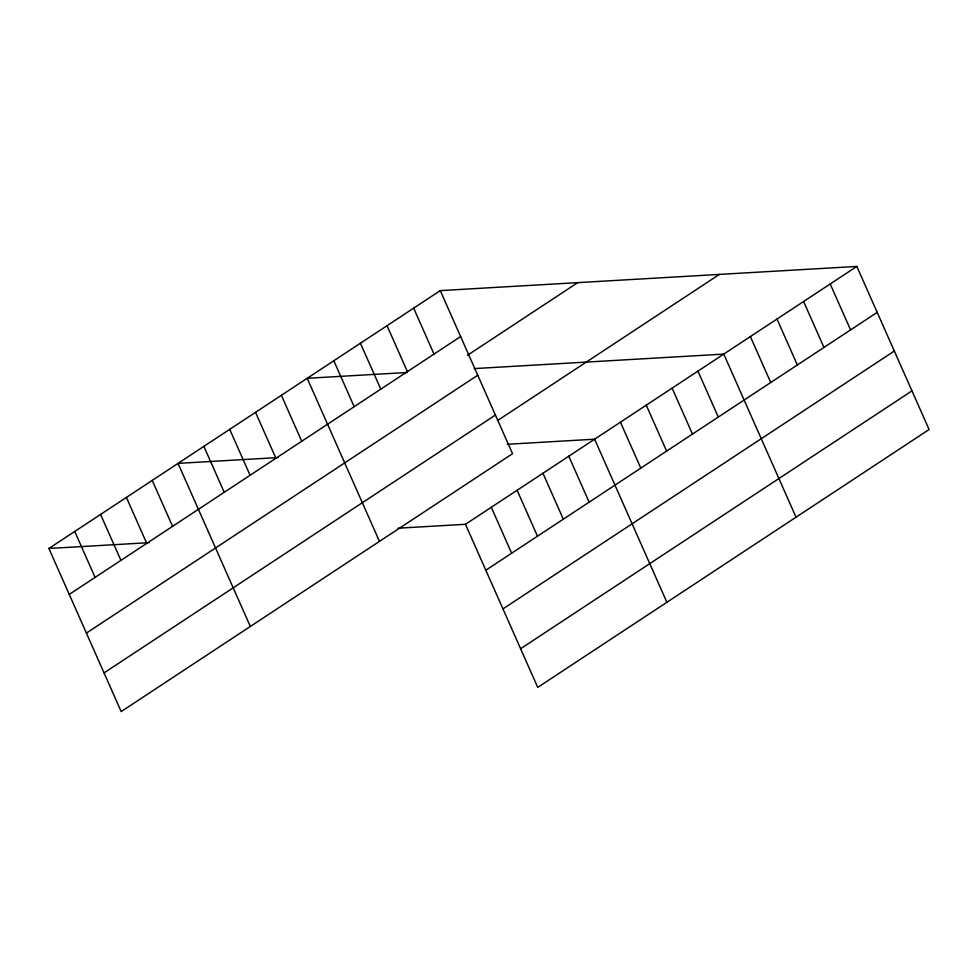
<?xml version="1.0" encoding="UTF-8"?>
<svg xmlns="http://www.w3.org/2000/svg" width="978" height="978" viewBox="0 0 978 978"><rect width="100%" height="100%" fill="white"/><g stroke="black" fill="none" stroke-linecap="round" stroke-linejoin="round"><path stroke-width="1.47" d="M440.271 290.613L512.533 453.706L121.174 711.568L48.9 548.475L440.271 290.613L856.826 266.432L929.1 429.525L537.729 687.387L465.467 524.294L398.156 528.206M69.255 594.416L460.626 336.554M467.484 355.283L577.729 282.63M86.394 633.084L477.753 375.222M104.047 672.913L495.406 415.051M497.741 420.43L719.368 274.415M465.467 524.294L856.826 266.432M485.821 570.235L877.193 312.373M502.949 608.903L894.32 351.041M520.602 648.732L911.973 390.87M407.435 372.471L307.202 378.29L379.476 541.384M474.171 368.596L723.769 354.109L796.031 517.191M278.29 457.557L178.045 463.376L250.319 626.47M507.264 444.269L594.612 439.195L666.886 602.289M48.9 548.475L149.133 542.656M830.212 283.962L850.579 329.916M803.598 301.505L823.965 347.447M776.984 319.036L797.351 364.977M750.37 336.566L770.737 382.52M697.937 371.127L718.292 417.068M672.106 388.144L692.461 434.085M646.275 405.161L666.629 451.102M620.443 422.178L640.798 468.132M568.78 456.213L589.147 502.166M542.949 473.242L563.316 519.184M517.117 490.259L537.484 536.201M413.657 308.143L434.012 354.097M491.286 507.276L511.653 553.218M387.043 325.686L407.398 371.628M360.43 343.217L380.784 389.158M333.816 360.748L354.17 406.701M281.371 395.308L301.737 441.249M255.539 412.325L275.906 458.266M229.708 429.342L250.075 475.284M203.876 446.359L224.243 492.313M152.226 480.406L172.58 526.347M126.394 497.423L146.749 543.365M100.563 514.44L120.917 560.382M74.731 531.457L95.086 577.399"/></g></svg>
